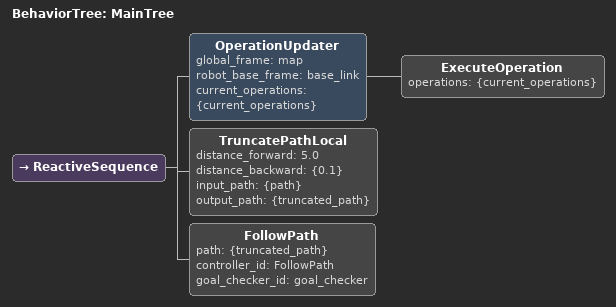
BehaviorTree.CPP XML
<root BTCPP_format="4" main_tree_to_execute="MainTree">
  <BehaviorTree ID="MainTree">
    <ReactiveSequence>
      <OperationUpdater
          global_frame="map"
          robot_base_frame="base_link"
          current_operations="{current_operations}">
            <ExecuteOperation operations="{current_operations}"/>
      </OperationUpdater>
      <TruncatePathLocal distance_forward="5.0" distance_backward="{0.1}" input_path="{path}" output_path="{truncated_path}"/>
      <FollowPath
          path="{truncated_path}"
          controller_id="FollowPath"
          goal_checker_id="goal_checker"/>
    </ReactiveSequence>
  </BehaviorTree>
</root>
